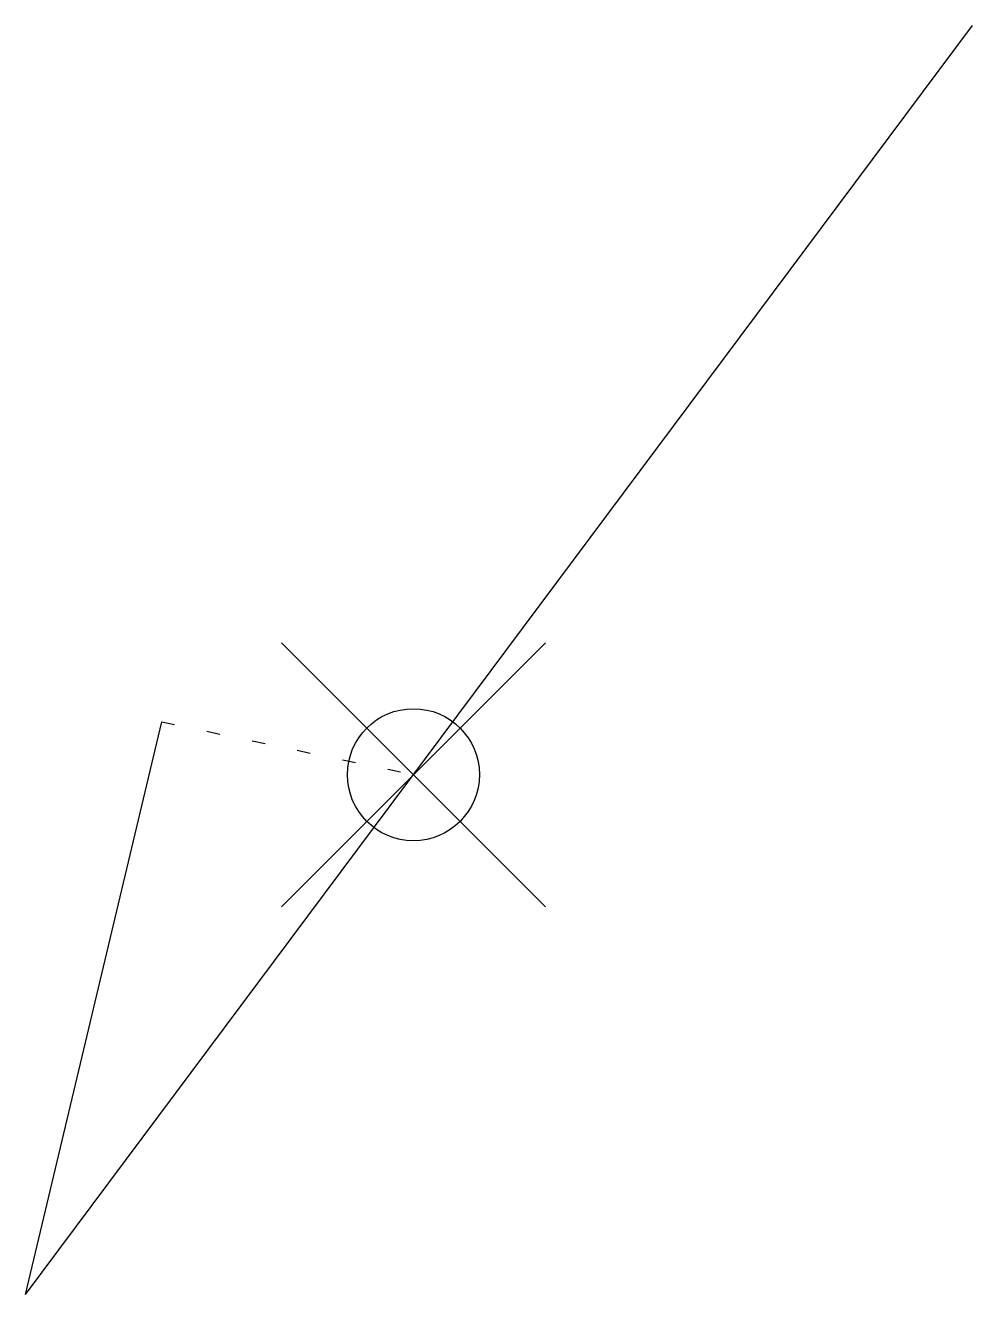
# Model space of a CAD drawing. Header units: inches. Extents: x 0 to 7.18, y 0 to 9.61.
import ezdxf

# ---------------------------------------------------------------- set-up
doc = ezdxf.new("R2010")
doc.units = ezdxf.units.IN
doc.header["$MEASUREMENT"] = 0
doc.header["$PDMODE"] = 35
doc.header["$PDSIZE"] = -5
doc.linetypes.add('DOTTED', pattern=[0.25, 0, -0.25])
for name, color, linetype in [('p1', 7, 'Continuous'), ('v1', 7, 'Continuous'), ('v2', 7, 'Continuous')]:
    doc.layers.add(name, color=color, linetype=linetype)

msp = doc.modelspace()

# ---------------------------------------------------------------- linework, layer by layer
at = {"linetype": 'DOTTED'}
msp.add_line((1.0326, 4.3393, 4.3496), (2.9399, 3.9387, 1.338), dxfattribs=at)
at = {"layer": 'p1'}
msp.add_point((2.9399, 3.9387, 1.338), dxfattribs=at)
at = {"layer": 'v1'}
msp.add_line((0, 0), (7.1768, 9.6149, 3.2661), dxfattribs=at)
at = {"layer": 'v2'}
msp.add_line((0, 0), (1.0326, 4.3393, 4.3496), dxfattribs=at)

doc.saveas('drawing.dxf')
